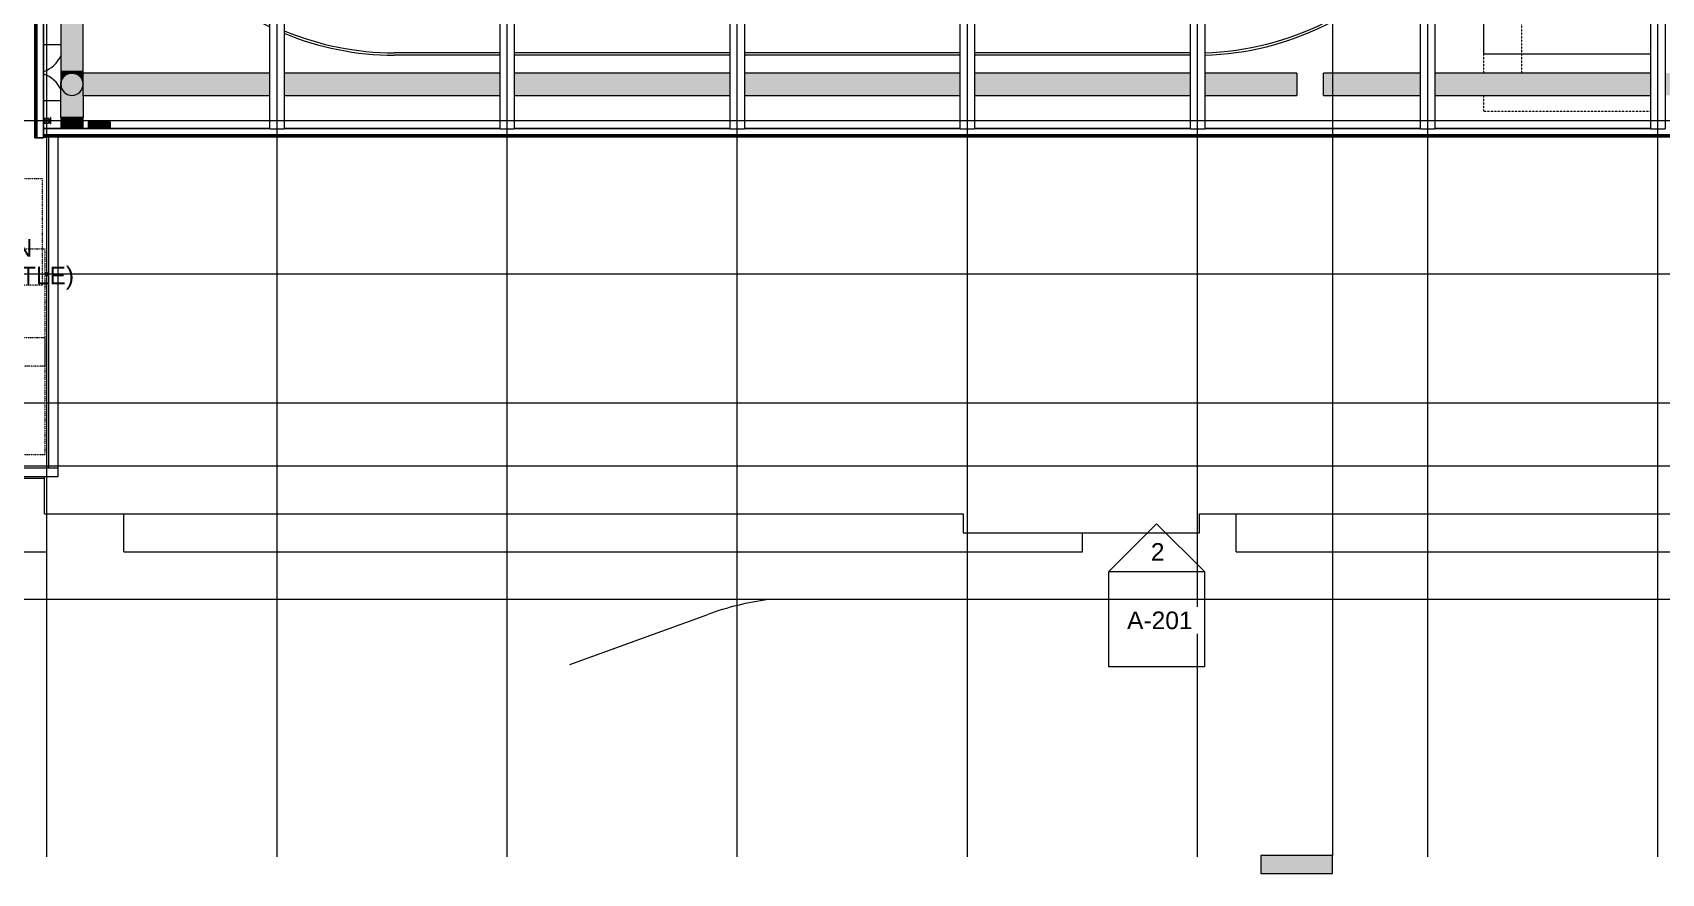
# Model space of a CAD drawing. Header units: inches. Extents: x 21795 to 34527, y -23296 to -20170.
# Drawn here: x 29035 to 31084, y -23296 to -22239 of the extents above; entities that cross this region are included whole.
import ezdxf

# ---------------------------------------------------------------- set-up
doc = ezdxf.new("R2010")
doc.units = ezdxf.units.IN
doc.header["$MEASUREMENT"] = 0
for name, pattern in [('Dash 1_16_', [0.125, 0.0625, -0.0625]), ('Dash dot', [0.625, 0.25, -0.1875, 0, -0.1875]), ('Grid Line 1_2_', [0.875, 0.5, -0.125, 0.125, -0.125])]:
    doc.linetypes.add(name, pattern=pattern)
for name, color, linetype, lineweight in [('A-DOOR', 31, 'Continuous', 9), ('A-FLOR', 192, 'Continuous', 9), ('A-FLOR-CLRS', 90, 'Dash 1_16_', 9), ('A-FLOR-HRAL', 11, 'Continuous', 9), ('A-GLAZ-CWMG', 51, 'Continuous', 9), ('A-ROOF', 132, 'Continuous', 9), ('A-WALL', 113, 'Continuous', 9), ('A-WALL-PATT', 111, 'Continuous', 25), ('C-BLDG-PADS', 91, 'Continuous', 9), ('C-TOPO', 7, 'Continuous', 9), ('Conc', 7, 'Continuous', 9), ('EOP-PR', 4, 'Continuous', 9), ('G-ANNO-SYMB', 111, 'Continuous', 9), ('L-SITE-WALL', 31, 'Continuous', 9), ('M-EQPM', 50, 'Continuous', 9), ('M-EQPM-IDEN', 50, 'Continuous', 9), ('M-HVAC-DUCT', 70, 'Continuous', 9), ('S-BEAM', 12, 'Continuous', 9), ('S-COLS', 52, 'Continuous', 9), ('S-GRID', 1, 'Continuous', 9)]:
    doc.layers.add(name, color=color, linetype=linetype, lineweight=lineweight)
doc.styles.add('Arial', font='arial.ttf', dxfattribs={"height": 22.129491})

# ---------------------------------------------------------------- blocks, each defined once
blk = doc.blocks.new('Family7 - Family7-772884-Roof Low')
at = {"layer": 'S-BEAM'}
for p, q in [((23076.9, -22360.2), (23076.9, -21129.5)), ((23076.9, -21129.5), (23094.9, -21129.5)), ((23094.9, -21129.5), (23094.9, -22360.2)), ((23076.9, -22360.2), (23094.9, -22360.2))]:
    blk.add_line(p, q, dxfattribs=at)
blk = doc.blocks.new('Girt_Z - 8_D-904143-Roof Low')
at = {"layer": 'S-BEAM'}
for p, q in [((23076.9, -22360.1), (22792.1, -22360.1)), ((22792.1, -22367.4), (26260.9, -22367.4)), ((22792.1, -22367.5), (26260.9, -22367.5)), ((22792.1, -22368.1), (26260.9, -22368.1)), ((23366.4, -22360.1), (23094.9, -22360.1)), ((23655.9, -22360.1), (23384.4, -22360.1)), ((23945.4, -22360.1), (23673.9, -22360.1)), ((24234.9, -22360.1), (23963.4, -22360.1)), ((24524.4, -22360.1), (24252.9, -22360.1)), ((24813.9, -22360.1), (24542.4, -22360.1))]:
    blk.add_line(p, q, dxfattribs=at)
blk = doc.blocks.new('Rectangular Mullion - Profile_Polycarbonate_Lower-934492-Roof Low')
at = {"layer": 'A-GLAZ-CWMG'}
for p, q in [((22796.3, -22368.7), (22796.3, -22368.3)), ((22796.3, -22368.3), (26278.3, -22368.3)), ((22796.3, -22370.2), (22796.3, -22368.7)), ((22796.3, -22368.7), (26278.3, -22368.7)), ((22796.3, -22370.4), (22796.3, -22370.3)), ((22796.3, -22370.3), (22798.8, -22370.3)), ((22796.3, -22370.4), (22798.8, -22370.4)), ((22810, -22370.3), (25672.8, -22370.3)), ((22810, -22370.4), (25672.8, -22370.4))]:
    blk.add_line(p, q, dxfattribs=at)
blk = doc.blocks.new('Rectangular Mullion - Profile_Polycarbonate_Upper and left-750942-Roof Low')
at = {"layer": 'A-GLAZ-CWMG', "lineweight": 13}
for p, q in [((-3.622, 1.141125), (0, 1.141125)), ((-3.622, 0.787125), (-3.622, 1.141125)), ((-3.372, 0.787125), (-3.622, 0.787125)), ((-0.0625, 1.078625), (-3.5595, 1.078625)), ((-3.5595, 1.078625), (-3.5595, 0.849625)), ((-3.5595, 0.849625), (-3.372, 0.849625)), ((-3.372, 0.849625), (-3.372, 0.787125)), ((-0.0625, -0.922375), (-0.0625, 1.078625)), ((0, 1.141125), (0, -0.984875)), ((-2.834, -0.984875), (-2.834, -0.859875)), ((-2.834, -0.859875), (-2.7715, -0.859875)), ((0, -0.984875), (-2.834, -0.984875)), ((-2.7715, -0.859875), (-2.7715, -0.922375)), ((-2.7715, -0.922375), (-0.0625, -0.922375))]:
    blk.add_line(p, q, dxfattribs=at)
blk = doc.blocks.new('HSS-Round Hollow Structural Section-Column - HSS4X0_220-947151-Roof Low')
at = {"layer": 'S-COLS'}
for radius, start, end in [(2, 0, 180), (2, 180, 0), (1.8, 0, 180), (1.8, 180, 0)]:
    blk.add_arc((0, 0), radius, start, end, dxfattribs=at)
blk = doc.blocks.new('HSS-Hollow Structural Section-Column - HSS6X6X1_4-806947-Roof Low')
at = {"layer": 'S-COLS'}
for p, q in [((-3, 0.1), (-3, 2.5)), ((-2.8, 2.5), (-2.8, 0.1)), ((-2.5, 3), (2.5, 3)), ((2.5, 2.8), (-2.5, 2.8)), ((2.8, 0.1), (2.8, 2.5)), ((3, 2.5), (3, 0.1)), ((-3, -2.5), (-3, -0.1)), ((-2.8, -0.1), (-2.8, -2.5)), ((-2.5, -2.8), (2.5, -2.8)), ((2.5, -3), (-2.5, -3)), ((2.8, -2.5), (2.8, -0.1)), ((3, -0.1), (3, -2.5))]:
    blk.add_line(p, q, dxfattribs=at)
for centre, radius, start, end in [((-2.5, 2.5), 0.466, 90, 180), ((-2.5, 2.5), 0.233, 90, 180), ((2.5, 2.5), 0.466, 360, 90), ((2.5, 2.5), 0.233, 0, 90), ((-2.5, -2.5), 0.466, 180, 270), ((-2.5, -2.5), 0.233, 180, 270), ((2.5, -2.5), 0.466, 270, 360), ((2.5, -2.5), 0.233, 270, 360)]:
    blk.add_arc(centre, radius, start, end, dxfattribs=at)
blk = doc.blocks.new('Door_Single_Storefront - one-815663-Roof Low')
at = {"layer": 'A-DOOR'}
blk.add_line((-17.6, -32.4), (-17.6, -10.6), dxfattribs=at)
blk.add_arc((-17.6, 0), 35.2, 292.9974, 342.3414, dxfattribs=at)
blk = doc.blocks.new('Door_Single_Storefront - one-824383-Roof Low')
at = {"layer": 'A-DOOR'}
blk.add_line((-17.6, 32.4), (-17.6, 10.6), dxfattribs=at)
blk.add_arc((-17.6, 0), 35.2, 17.6586, 67.0157, dxfattribs=at)
blk = doc.blocks.new('Carrier_48TC_Standard_Efficiency_Gas_Heat_Electric_Cooling_Packaged_Rooftop_Unit_3_to_15_nominal_tons - 15 ton 48TC__16-873539-Roof Low')
at = {"layer": 'M-EQPM', "linetype": 'Dash dot'}
for p, q in [((-105.9, -79.7), (-105.9, 67.7)), ((-105.9, 67.7), (93.9, 67.7)), ((93.9, 67.7), (93.9, -79.7)), ((93.9, -79.7), (-105.9, -79.7))]:
    blk.add_line(p, q, dxfattribs=at)
at = {"layer": 'M-EQPM'}
for p, q in [((57.9, 31.7), (-57.9, 31.7)), ((-57.9, 31.7), (-57.9, -31.7)), ((57.9, -31.7), (57.9, 31.7)), ((58.1, 27.3), (57.9, 27.3)), ((58.1, 27.3), (58.1, 15.4)), ((57.9, 15.4), (58.1, 15.4)), ((58.1, 10.3), (57.9, 10.3)), ((57.9, 9.3), (58.1, 9.3)), ((58.1, 6.7), (57.9, 6.7)), ((58.1, 9.3), (58.1, 10.3)), ((58.1, 10.3), (58.1, 9.3)), ((58.1, 6.7), (58.1, -25.1)), ((-57.9, -31.7), (57.9, -31.7)), ((57.9, -25.1), (58.1, -25.1))]:
    blk.add_line(p, q, dxfattribs=at)
for centre, radius in [((-44.9, 19.7), 11), ((-44.9, 19.7), 8.25), ((-44.9, 19.7), 5.5), ((-44.9, 19.7), 2.75), ((-32.9, 0), 11), ((-32.9, 0), 8.25), ((-32.9, 0), 5.5), ((-32.9, 0), 2.75), ((-44.9, -19.7), 11), ((-44.9, -19.7), 8.25), ((-44.9, -19.7), 5.5), ((-44.9, -19.7), 2.75)]:
    blk.add_circle(centre, radius, dxfattribs=at)
blk = doc.blocks.new('Carrier_48TC_Standard_Efficiency_Gas_Heat_Electric_Cooling_Packaged_Rooftop_Unit_3_to_15_nominal_tons - 5 ton 48TC__06-873527-Roof Low')
at = {"layer": 'M-EQPM', "linetype": 'Dash dot'}
for p, q in [((-85.2, -70), (-85.2, 64)), ((-85.2, 64), (73.2, 64)), ((73.2, 64), (73.2, -70)), ((73.2, -70), (-85.2, -70))]:
    blk.add_line(p, q, dxfattribs=at)
at = {"layer": 'M-EQPM'}
for p, q in [((37.2, 22), (-37.2, 22)), ((-37.2, 22), (-37.2, -22)), ((37.2, -22), (37.2, 22)), ((37.3, 19.7), (37.2, 19.7)), ((37.2, 9.2), (37.3, 9.2)), ((37.3, 5.3), (37.2, 5.3)), ((37.2, 4.2), (37.3, 4.2)), ((37.3, 1.4), (37.2, 1.4)), ((37.3, 19.7), (37.3, 9.2)), ((37.3, 4.2), (37.3, 5.3)), ((37.3, 5.3), (37.3, 4.2)), ((37.3, 1.4), (37.3, -15.4)), ((37.2, -15.4), (37.3, -15.4)), ((-37.2, -22), (37.2, -22))]:
    blk.add_line(p, q, dxfattribs=at)
for radius in [13, 9.75, 6.5, 3.25]:
    blk.add_circle((-23.2, 8), radius, dxfattribs=at)
blk = doc.blocks.new('Round Elbow - 1_5 D-V6-Roof Low')
at = {"layer": 'M-HVAC-DUCT'}
for points in [[(22820.9, -22346.1), (22827.9, -22346.1), (22827.9, -22318.1), (22825.5, -22317.8), (22823.1, -22317.2), (22820.9, -22316.2), (22818.9, -22314.8), (22817.2, -22313.1), (22815.6, -22310.6), (22814.7, -22308.8), (22814.1, -22306.5), (22813.9, -22305), (22813.9, -22346.1), (22818.9, -22346.1)], [(22840, -22346.1), (22841.9, -22346.1), (22841.9, -22304.1), (22841.7, -22306.6), (22840.9, -22309.1), (22839.8, -22311.4), (22838.2, -22313.5), (22836.3, -22315.2), (22834.1, -22316.6), (22831.7, -22317.5), (22829.2, -22318), (22827.9, -22318.1), (22827.9, -22346.1), (22839, -22346.1)]]:
    blk.add_hatch(color=256, dxfattribs=at).paths.add_polyline_path(points, flags=0)
for p, q in [((22820.1, -22292.4), (22820.2, -22292.3)), ((22820.9, -22291.9), (22821.1, -22291.8)), ((22823.7, -22290.7), (22823.8, -22290.7)), ((22824.7, -22290.4), (22824.8, -22290.4)), ((22825.7, -22290.2), (22825.8, -22290.2)), ((22826.8, -22290.1), (22826.9, -22290.1)), ((22831, -22290.4), (22831.1, -22290.4)), ((22832, -22290.7), (22832.1, -22290.7)), ((22832.9, -22291), (22833.1, -22291.1)), ((22835.5, -22292.3), (22835.7, -22292.4)), ((22813.9, -22303.4), (22813.9, -22303.2)), ((22814, -22302.7), (22814, -22302.5)), ((22814.2, -22301.1), (22814.2, -22300.9)), ((22814.9, -22298.9), (22814.9, -22298.7)), ((22815.5, -22297.5), (22815.6, -22297.3)), ((22816.4, -22296.1), (22816.5, -22295.9)), ((22817.4, -22294.7), (22817.6, -22294.6)), ((22818.7, -22293.5), (22818.8, -22293.4)), ((22837.6, -22294), (22837.8, -22294.1)), ((22838.8, -22295.3), (22838.9, -22295.4)), ((22839.8, -22296.6), (22839.9, -22296.8)), ((22840.5, -22298), (22840.6, -22298.2)), ((22840.8, -22298.7), (22840.9, -22298.9)), ((22841.3, -22300.2), (22841.4, -22300.4)), ((22841.8, -22302.4), (22841.8, -22302.6)), ((22827.9, -22346.1), (22813.9, -22346.1)), ((22841.9, -22346.1), (22827.9, -22346.1))]:
    blk.add_line(p, q, dxfattribs=at)
at = {"layer": 'M-HVAC-DUCT', "flags": 128}
for points in [[(22813.9, -22346.1), (22813.9, -22344.4), (22813.9, -22342.7), (22813.9, -22341), (22813.9, -22339.4), (22813.9, -22337.7), (22813.9, -22336.1), (22813.9, -22334.4), (22813.9, -22332.8), (22813.9, -22331.3), (22813.9, -22329.7), (22813.9, -22328.2), (22813.9, -22326.7), (22813.9, -22325.2), (22813.9, -22323.7), (22813.9, -22322.3), (22813.9, -22321), (22813.9, -22319.6), (22813.9, -22318.4), (22813.9, -22317.1), (22813.9, -22315.9), (22813.9, -22314.8), (22813.9, -22313.7), (22813.9, -22312.6), (22813.9, -22311.6), (22813.9, -22310.7), (22813.9, -22309.8), (22813.9, -22309), (22813.9, -22308.2), (22813.9, -22307.5), (22813.9, -22306.9), (22813.9, -22306.3), (22813.9, -22305.8), (22813.9, -22305.4), (22813.9, -22305), (22813.9, -22304.7), (22813.9, -22304.4), (22813.9, -22304.2), (22813.9, -22304.1), (22813.9, -22304.1)], [(22841.9, -22318.1), (22841.9, -22319.3), (22841.9, -22320.6), (22841.9, -22322), (22841.9, -22323.4), (22841.9, -22324.8), (22841.9, -22326.3), (22841.9, -22327.8), (22841.9, -22329.3), (22841.9, -22330.8), (22841.9, -22332.4), (22841.9, -22334), (22841.9, -22335.6), (22841.9, -22337.3), (22841.9, -22338.9), (22841.9, -22340.6), (22841.9, -22342.2), (22841.9, -22343.9), (22841.9, -22345.6), (22841.9, -22346.1)]]:
    blk.add_lwpolyline(points, dxfattribs=at)
blk = doc.blocks.new('Round Tee - Standard-932865-Roof Low')
at = {"layer": 'M-HVAC-DUCT'}
for points in [[(22813.9, -22304.1), (22814, -22302.5), (22814.2, -22301), (22814.8, -22299.2), (22815.3, -22298), (22816, -22296.7), (22817.2, -22295), (22818.1, -22294.1), (22819.4, -22292.9), (22821, -22291.9), (22823, -22290.9), (22823.7, -22290.7), (22825.8, -22290.2), (22827.9, -22290.1), (22827.9, -22288.1), (22813.9, -22288.1), (22813.9, -22302.4)], [(22827.9, -22318.1), (22830.3, -22317.8), (22832.7, -22317.2), (22834.9, -22316.2), (22836.9, -22314.8), (22839, -22312.5), (22840, -22311.1), (22841, -22308.8), (22841.7, -22306.5), (22841.9, -22304.1), (22841.7, -22301.6), (22841, -22299.3), (22840, -22297.1), (22838.6, -22295.1), (22836.9, -22293.3), (22834.9, -22291.9), (22832.7, -22290.9), (22830.3, -22290.3), (22827.9, -22290.1), (22825.5, -22290.3), (22823.1, -22290.9), (22820.9, -22291.9), (22818.9, -22293.3), (22817.2, -22295.1), (22815.8, -22297.1), (22814.7, -22299.3), (22814.1, -22301.6), (22813.9, -22304.1), (22814.1, -22306.5), (22814.7, -22308.8), (22815.8, -22311.1), (22817.2, -22313.1), (22818.9, -22314.8), (22820.9, -22316.2), (22823.5, -22317.3), (22825.5, -22317.8)], [(22841.9, -22304.1), (22841.9, -22288.1), (22827.9, -22288.1), (22827.9, -22290.1), (22830, -22290.2), (22832, -22290.7), (22833.9, -22291.4), (22835.6, -22292.4), (22837, -22293.5), (22838.6, -22295.1), (22840.2, -22297.4), (22841.1, -22299.3), (22841.4, -22300.3), (22841.7, -22301.8), (22841.9, -22303.3)]]:
    blk.add_hatch(color=256, dxfattribs=at).paths.add_polyline_path(points, flags=0)
for p, q in [((22813.9, -22288.1), (22813.9, -22304.1)), ((22813.9, -22288.1), (22827.9, -22288.1)), ((22827.9, -22288.1), (22841.9, -22288.1)), ((22841.9, -22290.6), (22841.9, -22288.1))]:
    blk.add_line(p, q, dxfattribs=at)
for start, end in [(90, 180), (0, 90), (180, 270), (270, 0)]:
    blk.add_arc((22827.9, -22304.1), 14, start, end, dxfattribs=at)
for points, knots in [([(22818.9, -22293.3), (22819.1, -22293.1), (22819.7, -22292.7), (22820.3, -22292.2), (22820.8, -22292)], [0.61232584, 0.61232584, 0.61232584, 0.61232584, 0.64, 0.71186567, 0.71186567, 0.71186567, 0.71186567]), ([(22821, -22291.9), (22821.5, -22291.6), (22822.2, -22291.3), (22822.9, -22291), (22823, -22290.9)], [0.72, 0.72, 0.72, 0.72, 0.79, 0.81034841, 0.81034841, 0.81034841, 0.81034841]), ([(22823.2, -22290.9), (22823.5, -22290.7), (22824.2, -22290.5), (22825, -22290.3), (22825.3, -22290.3)], [0.81793387, 0.81793387, 0.81793387, 0.81793387, 0.86, 0.9037898, 0.9037898, 0.9037898, 0.9037898]), ([(22825.5, -22290.3), (22825.7, -22290.2), (22826.5, -22290.1), (22827.3, -22290.1), (22827.9, -22290.1)], [0.91117991, 0.91117991, 0.91117991, 0.91117991, 0.93, 1, 1, 1, 1]), ([(22827.9, -22290.1), (22828.2, -22290.1), (22829, -22290.1), (22829.7, -22290.2), (22830.2, -22290.2), (22830.2, -22290.3)], [0, 0, 0, 0, 0.04, 0.08, 0.08882009, 0.08882009, 0.08882009, 0.08882009]), ([(22830.4, -22290.3), (22831, -22290.4), (22831.7, -22290.6), (22832.4, -22290.8), (22832.6, -22290.9)], [0.0962102, 0.0962102, 0.0962102, 0.0962102, 0.16, 0.18206613, 0.18206613, 0.18206613, 0.18206613]), ([(22832.8, -22290.9), (22833.2, -22291.1), (22833.8, -22291.4), (22834.5, -22291.7), (22834.8, -22291.9)], [0.18965159, 0.18965159, 0.18965159, 0.18965159, 0.24, 0.28, 0.28, 0.28, 0.28]), ([(22834.9, -22292), (22835.2, -22292.1), (22835.8, -22292.5), (22836.4, -22293), (22836.8, -22293.3)], [0.28813433, 0.28813433, 0.28813433, 0.28813433, 0.32, 0.38767416, 0.38767416, 0.38767416, 0.38767416]), ([(22813.9, -22304.1), (22813.9, -22303.8), (22813.9, -22303.3), (22814, -22302.5), (22814, -22302), (22814.1, -22301.7), (22814.1, -22301.7)], [0, 0, 0, 0, 0.04, 0.08, 0.12, 0.1270697, 0.1270697, 0.1270697, 0.1270697]), ([(22814.1, -22301.6), (22814.1, -22301.4), (22814.3, -22300.7), (22814.5, -22300), (22814.7, -22299.4), (22814.7, -22299.3)], [0.1315171, 0.1315171, 0.1315171, 0.1315171, 0.16, 0.24, 0.2530068, 0.2530068, 0.2530068, 0.2530068]), ([(22814.8, -22299.2), (22814.9, -22298.8), (22815.2, -22298.1), (22815.5, -22297.4), (22815.7, -22297.1)], [0.2591316, 0.2591316, 0.2591316, 0.2591316, 0.32, 0.3758648, 0.3758648, 0.3758648, 0.3758648]), ([(22815.8, -22297), (22815.9, -22296.9), (22816.2, -22296.2), (22816.7, -22295.6), (22817.1, -22295.1)], [0.3824569, 0.3824569, 0.3824569, 0.3824569, 0.4, 0.4939297, 0.4939297, 0.4939297, 0.4939297]), ([(22817.2, -22295), (22817.5, -22294.7), (22818, -22294.1), (22818.6, -22293.6), (22818.9, -22293.4)], [0.5007498, 0.5007498, 0.5007498, 0.5007498, 0.56, 0.6069178, 0.6069178, 0.6069178, 0.6069178]), ([(22836.9, -22293.4), (22837, -22293.4), (22837.5, -22293.8), (22838, -22294.4), (22838.5, -22294.9), (22838.6, -22295)], [0.3930822, 0.3930822, 0.3930822, 0.3930822, 0.4, 0.48, 0.4992502, 0.4992502, 0.4992502, 0.4992502]), ([(22840, -22297.1), (22840.1, -22297.2), (22840.5, -22297.9), (22840.8, -22298.6), (22841.1, -22299.2)], [0.6241352, 0.6241352, 0.6241352, 0.6241352, 0.64, 0.7408684, 0.7408684, 0.7408684, 0.7408684]), ([(22841.1, -22299.3), (22841.2, -22299.8), (22841.5, -22300.5), (22841.6, -22301.3), (22841.6, -22301.6)], [0.7469932, 0.7469932, 0.7469932, 0.7469932, 0.82, 0.8684829, 0.8684829, 0.8684829, 0.8684829])]:
    blk.add_open_spline(points, degree=3, knots=knots, dxfattribs=at)
for points in [[(22838.7, -22295.1), (22839.2, -22295.7), (22839.6, -22296.3), (22840, -22297)], [(22841.7, -22301.6), (22841.8, -22302.4), (22841.9, -22303.2), (22841.9, -22304.1)]]:
    blk.add_open_spline(points, degree=3, dxfattribs=at)
blk = doc.blocks.new('Top Rail Type - Top Rail_Internal_-939601-Roof Low')
at = {"layer": 'A-FLOR-HRAL'}
for p, q in [((24604.9, -21134.4), (24601.9, -21134.4)), ((24601.9, -21134.4), (24601.9, -21906.1)), ((24604.9, -21134.4), (24604.9, -21906.1)), ((22871.7, -21906.1), (22871.7, -21584.1)), ((22874.8, -21906.1), (22874.8, -21584.1)), ((23366.4, -22264.5), (23233.3, -22264.5)), ((23366.4, -22267.6), (23233.3, -22267.6)), ((23655.9, -22264.5), (23384.4, -22264.5)), ((23655.9, -22267.6), (23384.4, -22267.6)), ((23945.4, -22264.5), (23673.9, -22264.5)), ((23945.4, -22267.6), (23673.9, -22267.6)), ((24234.9, -22264.5), (23963.4, -22264.5)), ((24234.9, -22267.6), (23963.4, -22267.6))]:
    blk.add_line(p, q, dxfattribs=at)
for centre, radius, start, end in [((23233.3, -21584.1), 361.5, 115.6418, 180), ((23233.3, -21584.1), 358.5, 115.8772, 180), ((23233.3, -21906.1), 361.5, 180, 244.3567), ((23233.3, -21906.1), 358.5, 180, 244.1236), ((24243.4, -21906.1), 361.5, 325.8366, 0), ((24243.4, -21906.1), 358.5, 326.5708, 0), ((24243.4, -21906.1), 358.5, 271.5196, 321.6435), ((24243.4, -21906.1), 361.5, 271.5068, 321.0172), ((23233.3, -21906.1), 358.5, 247.2869, 270), ((23233.3, -21906.1), 361.5, 247.4872, 270)]:
    blk.add_arc(centre, radius, start, end, dxfattribs=at)
blk = doc.blocks.new('Elevation - Detail Number-93309-Roof Low')
at = {"layer": 'G-ANNO-SYMB'}
for p, q in [((-0.25, -0.25), (-0.25, 0.25)), ((-0.25, 0.25), (0.25, 0.25)), ((0.25, 0.25), (0.25, -0.25)), ((0.25, -0.25), (-0.25, -0.25))]:
    blk.add_line(p, q, dxfattribs=at)
blk = doc.blocks.new('Elevation - Detail Number-93036-Roof Low')
at = {"layer": 'G-ANNO-SYMB'}
for p, q in [((0, 0.25), (-0.25, 0)), ((0.25, 0), (0, 0.25)), ((-0.25, 0), (0.25, 0))]:
    blk.add_line(p, q, dxfattribs=at)
blk = doc.blocks.new('Section - 3_32_ x 3_8_-18514-Roof Low')
at = {"layer": 'G-ANNO-SYMB'}
blk.add_hatch(color=256, dxfattribs=at).paths.add_polyline_path([(0, 0.375), (0, 0), (-0.09375, 0), (-0.09375, 0.375)], flags=0)
for p, q in [((0, 0.375), (-0.09375, 0.375)), ((-0.09375, 0.375), (-0.09375, 0)), ((0, 0), (0, 0.375)), ((-0.09375, 0), (0, 0))]:
    blk.add_line(p, q, dxfattribs=at)

msp = doc.modelspace()

# ---------------------------------------------------------------- hatches: boundary and pattern name
at = {"layer": 'A-WALL-PATT', "lineweight": 9}
h = msp.add_hatch(dxfattribs=at)
h.set_pattern_fill('FP_2', color=256, style=0, pattern_type=2)
h.set_pattern_definition([(0, (6256.24, 0), (0, 30), []), (90, (6256.24, 0), (-30, 2e-15), [])])
h.paths.add_polyline_path([(29038.8, -22371.4), (29039.8, -22371.4), (29039.8, -21293.7), (29038.8, -21293.7), (29038.8, -22356.1)], flags=0)
at = {"layer": 'M-HVAC-DUCT', "lineweight": 5}
for points in [[(29077.2, -22288.1), (29084.1, -22288.1), (29084.1, -21180.7), (29070.1, -21180.7), (29070.1, -22288.1), (29077.1, -22288.1)], [(29086, -22288.1), (29098.1, -22288.1), (29098.1, -21180.7), (29084.1, -21180.7), (29084.1, -22288.1), (29085.3, -22288.1)], [(29077.3, -22359.3), (29084.1, -22359.3), (29084.1, -22346.1), (29070.1, -22346.1), (29070.1, -22359.3), (29077.1, -22359.3)], [(29084.1, -22359.3), (29098.1, -22359.3), (29098.1, -22346.1), (29084.1, -22346.1), (29084.1, -22356.1)], [(29116.1, -22359.3), (29118.5, -22359.3), (29118.5, -22352.5), (29109.6, -22352.3), (29105.4, -22352.1), (29104.5, -22351.9), (29104.6, -22359.3), (29114.3, -22359.3)], [(29132.3, -22359.3), (29132.5, -22359.3), (29132.5, -22351.9), (29132.3, -22352), (29130.7, -22352.2), (29125.5, -22352.4), (29118.5, -22352.5), (29118.5, -22359.3), (29131.9, -22359.3)]]:
    msp.add_hatch(color=256, dxfattribs=at).paths.add_polyline_path(points, flags=0)
h = msp.add_hatch(color=256, dxfattribs=at)
h.paths.add_polyline_path([(30624.8, -22304.1), (30624.8, -22290.1), (30509.1, -22290.1), (30509.1, -22304.1), (30615.8, -22304.1)], flags=0)
h.paths.add_polyline_path([(30491.1, -22304.1), (30491.1, -22290.1), (30219.6, -22290.1), (30219.6, -22304.1), (30477.6, -22304.1)], flags=0)
h.paths.add_polyline_path([(30201.6, -22304.1), (30201.6, -22290.1), (29930.1, -22290.2), (29930.1, -22304.1), (30201.1, -22304.1)], flags=0)
h.paths.add_polyline_path([(29912.1, -22304.1), (29912.1, -22290.1), (29640.6, -22290.1), (29640.6, -22304.1), (29855.5, -22304.1)], flags=0)
h.paths.add_polyline_path([(29622.6, -22304.1), (29622.6, -22290.1), (29351.1, -22290.1), (29351.1, -22304.1), (29579, -22304.1)], flags=0)
h.paths.add_polyline_path([(29333.1, -22304.1), (29333.1, -22290.1), (29098.1, -22290.1), (29098.1, -22304.1), (29302.6, -22304.1)], flags=0)
h = msp.add_hatch(color=256, dxfattribs=at)
h.paths.add_polyline_path([(31956.6, -22304.1), (32056.6, -22304.1), (32056.6, -22290.1), (31956.6, -22290.1), (31956.6, -22301.8)], flags=0)
h.paths.add_polyline_path([(31938.6, -22304.1), (31938.6, -22290.1), (31667.1, -22290.1), (31667.1, -22304.1), (31929, -22304.1)], flags=0)
h.paths.add_polyline_path([(31649.1, -22304.1), (31649.1, -22290.1), (31377.6, -22290.2), (31377.6, -22304.1), (31514.3, -22304.1)], flags=0)
h.paths.add_polyline_path([(31359.6, -22304.1), (31359.6, -22290.1), (31088.1, -22290.1), (31088.1, -22304.1), (31237.9, -22304.1)], flags=0)
h.paths.add_polyline_path([(31070.1, -22304.1), (31070.1, -22290.1), (30798.6, -22290.1), (30798.6, -22304.1), (30961.4, -22304.1)], flags=0)
h.paths.add_polyline_path([(30780.6, -22304.1), (30780.6, -22290.1), (30658.6, -22290.1), (30658.6, -22304.1), (30684.9, -22304.1)], flags=0)
h = msp.add_hatch(color=256, dxfattribs=at)
h.paths.add_polyline_path([(29098.1, -22318.1), (29333.1, -22318.1), (29333.1, -22304.1), (29098.1, -22304.1), (29098.1, -22317.9)], flags=0)
h.paths.add_polyline_path([(30624.8, -22318.1), (30624.8, -22304.1), (30509.1, -22304.1), (30509.1, -22318.1), (30615.8, -22318.1)], flags=0)
h.paths.add_polyline_path([(30339.3, -22318.1), (30491.1, -22318), (30491.1, -22304.1), (30219.6, -22304.1), (30219.6, -22318.1), (30270.2, -22318.1)], flags=0)
h.paths.add_polyline_path([(29351.1, -22318.1), (29622.6, -22318.1), (29622.6, -22304.1), (29351.1, -22304.1), (29351.1, -22317.9)], flags=0)
h.paths.add_polyline_path([(30201.6, -22318.1), (30201.6, -22304.1), (29930.1, -22304.1), (29930.1, -22318.1), (30201.1, -22318.1)], flags=0)
h.paths.add_polyline_path([(29640.6, -22318.1), (29912.1, -22318), (29912.1, -22304.1), (29640.6, -22304.1), (29640.6, -22317.9)], flags=0)
h = msp.add_hatch(color=256, dxfattribs=at)
h.paths.add_polyline_path([(30658.6, -22318.1), (30780.6, -22318), (30780.6, -22304.1), (30658.6, -22304.1), (30658.6, -22317.8)], flags=0)
h.paths.add_polyline_path([(31377.6, -22318.1), (31649.1, -22318.1), (31649.1, -22304.1), (31377.6, -22304.1), (31377.6, -22317.9)], flags=0)
h.paths.add_polyline_path([(30798.6, -22318.1), (31070.1, -22318), (31070.1, -22304.1), (30798.6, -22304.1), (30798.6, -22318)], flags=0)
h.paths.add_polyline_path([(31667.1, -22318.1), (31938.6, -22318.1), (31938.6, -22304.1), (31667.1, -22304.1), (31667.1, -22317.9)], flags=0)
h.paths.add_polyline_path([(31359.6, -22318.1), (31359.6, -22304.1), (31088.1, -22304.1), (31088.1, -22318.1), (31237.9, -22318.1)], flags=0)
h.paths.add_polyline_path([(32056.6, -22318.1), (32056.6, -22304.1), (31956.6, -22304.1), (31956.6, -22318.1), (32032.7, -22318.1)], flags=0)
at = {"layer": 'M-HVAC-DUCT'}
msp.add_hatch(color=256, dxfattribs=at).paths.add_polyline_path([(29116.1, -22352.5), (29125.5, -22352.4), (29130.7, -22352.2), (29132.3, -22352), (29132.3, -22351.8), (29129.3, -22351.5), (29121, -22351.3), (29111.5, -22351.4), (29106.4, -22351.6), (29104.8, -22351.8), (29104.8, -22352), (29107.8, -22352.3), (29112.5, -22352.4)], flags=0)
at = {"layer": 'S-COLS'}
h = msp.add_hatch(dxfattribs=at)
h.set_pattern_fill('FP_1', color=256, style=0, pattern_type=2)
h.set_pattern_definition([(45, (6256.24, 0), (-23.758788, 23.758788), []), (45, (6256.24, 36), (-23.758788, 23.758788), [])])
h.paths.add_polyline_path([(29048.2, -22354), (29048.2, -22350.9), (29048.4, -22350.4), (29048.9, -22350.2), (29056.4, -22350.2), (29056.9, -22350.4), (29057.1, -22350.9), (29057.1, -22354), (29057.5, -22354), (29057.5, -22346.1), (29057.1, -22346.1), (29057.1, -22349.2), (29056.9, -22349.7), (29056.4, -22349.9), (29048.9, -22349.9), (29048.4, -22349.7), (29048.2, -22349.2), (29048.2, -22346.1), (29047.8, -22346.1), (29047.8, -22354)], flags=0)

# ---------------------------------------------------------------- linework, layer by layer
at = {"layer": 'A-FLOR'}
for p, q in [((30859.6, -21938.5), (30859.6, -22266.1)), ((30859.6, -22266.1), (31070.1, -22266.1))]:
    msp.add_line(p, q, dxfattribs=at)
at = {"layer": 'A-FLOR-CLRS'}
for p, q in [((30907.6, -21134.1), (30907.6, -22290.1)), ((30859.6, -21938.5), (30859.6, -22290.1)), ((30859.6, -22318.1), (30859.6, -22338.1)), ((30859.6, -22338.1), (31070.1, -22338.1))]:
    msp.add_line(p, q, dxfattribs=at)
at = {"layer": 'A-ROOF'}
for p, q in [((29048.9, -22369.5), (29048.4, -22369.5)), ((29052.5, -22369.5), (29049, -22369.5)), ((29049.6, -22369.5), (29049.6, -22368.7)), ((29049.6, -22844.3), (29049.6, -22797.9)), ((29049.6, -22844.3), (30205.4, -22844.3)), ((30205.4, -22844.3), (30205.4, -22868.3)), ((30502.6, -22868.3), (30502.6, -22844.3)), ((30502.6, -22844.3), (32234.1, -22844.3)), ((30205.4, -22868.3), (30502.6, -22868.3))]:
    msp.add_line(p, q, dxfattribs=at)
at = {"layer": 'A-WALL'}
for p, q in [((29038.8, -21293.7), (29038.8, -22371.4)), ((29039.8, -21293.7), (29039.8, -22371.4)), ((29047.8, -21293.7), (29047.8, -22371.4))]:
    msp.add_line(p, q, dxfattribs=at)
at = {"layer": 'A-WALL', "lineweight": 25}
for p, q in [((32538.1, -22368.7), (29049, -22368.7)), ((29049, -22368.7), (29049, -22370.2)), ((29049, -22370.2), (32538.1, -22370.2))]:
    msp.add_line(p, q, dxfattribs=at)
at = {"layer": 'C-BLDG-PADS'}
msp.add_line((28714.8, -22799.3), (29049.6, -22799.3), dxfattribs=at)
at = {"layer": 'C-TOPO'}
msp.add_line((28714.8, -22799.3), (29049.6, -22799.3), dxfattribs=at)
at = {"layer": 'Conc'}
for p, q in [((29052.5, -22892.1), (29052.5, -22844.3)), ((29149.3, -22892.1), (29149.3, -22844.3)), ((30548.5, -22892.1), (30548.5, -22844.3)), ((30355.3, -22892.1), (30355.3, -22868.3)), ((28313.8, -22892.1), (29052.5, -22892.1)), ((29149.3, -22892.1), (30355.3, -22892.1)), ((30548.5, -22892.1), (32237.3, -22892.1)), ((32541.7, -22952.1), (28196.7, -22952.1))]:
    msp.add_line(p, q, dxfattribs=at)
at = {"layer": 'EOP-PR'}
msp.add_line((29710.4, -23033.9), (29884.1, -22970.7), dxfattribs=at)
msp.add_arc((30007.2, -23309), 360, 97.5129, 110, dxfattribs=at)
at = {"layer": 'G-ANNO-SYMB'}
for p, q in [((30669.7, -20315.1), (30669.7, -23273.9)), ((32611.5, -22705), (28140.3, -22705))]:
    msp.add_line(p, q, dxfattribs=at)
at = {"layer": 'L-SITE-WALL', "lineweight": 25}
for p, q in [((29037.3, -21293.7), (29037.3, -22371.4)), ((29048.4, -22371.4), (29048.4, -21293.7)), ((29037.3, -22371.4), (29048.4, -22371.4))]:
    msp.add_line(p, q, dxfattribs=at)
at = {"layer": 'L-SITE-WALL'}
for p, q in [((29048.4, -22359.3), (29333.1, -22359.3)), ((29048.9, -22368.7), (29048.4, -22368.7)), ((29052.5, -22368.7), (29049, -22368.7)), ((29055, -22786.7), (29055, -22370.2)), ((29066.3, -22370.2), (29066.3, -22797.9)), ((29351.1, -22359.3), (29622.6, -22359.3)), ((29640.6, -22359.3), (29912.1, -22359.3)), ((29930.1, -22359.3), (30201.6, -22359.3)), ((30219.6, -22359.3), (30491.1, -22359.3)), ((30509.1, -22359.3), (30780.6, -22359.3)), ((30798.6, -22359.3), (31070.1, -22359.3)), ((29066.3, -22786.7), (28315.8, -22786.7)), ((29066.3, -22797.9), (28315.8, -22797.9))]:
    msp.add_line(p, q, dxfattribs=at)
at = {"layer": 'M-HVAC-DUCT'}
for p, q in [((29070.1, -21180.7), (29070.1, -22288.1)), ((29098.1, -22288.1), (29098.1, -21180.7)), ((29098.1, -22288.1), (29070.1, -22288.1)), ((29333.1, -22290.1), (29098.1, -22290.1)), ((29098.1, -22318.1), (29098.1, -22290.1)), ((29622.6, -22290.1), (29351.1, -22290.1)), ((29912.1, -22290.1), (29640.6, -22290.1)), ((30201.6, -22290.1), (29930.1, -22290.1)), ((30491.1, -22290.1), (30219.6, -22290.1)), ((30624.8, -22290.1), (30509.1, -22290.1)), ((30624.8, -22290.1), (30624.8, -22318.1)), ((30780.6, -22290.1), (30658.6, -22290.1)), ((30658.6, -22318.1), (30658.6, -22290.1)), ((31070.1, -22290.1), (30798.6, -22290.1)), ((29098.1, -22318.1), (29333.1, -22318.1)), ((29351.1, -22318.1), (29622.6, -22318.1)), ((29640.6, -22318.1), (29912.1, -22318.1)), ((29930.1, -22318.1), (30201.6, -22318.1)), ((30219.6, -22318.1), (30491.1, -22318.1)), ((30509.1, -22318.1), (30624.8, -22318.1)), ((30658.6, -22318.1), (30780.6, -22318.1)), ((30798.6, -22318.1), (31070.1, -22318.1)), ((29070.1, -22346.1), (29070.1, -22359.3)), ((29070.1, -22346.1), (29098.1, -22346.1)), ((29098.1, -22359.3), (29098.1, -22346.1)), ((29104.5, -22351.9), (29104.5, -22359.3)), ((29132.5, -22359.3), (29132.5, -22351.9))]:
    msp.add_line(p, q, dxfattribs=at)
for start_param, end_param in [(1.570796, 3.141593), (3.141593, 4.712389), (0, 1.570796), (4.712389, 6.283185)]:
    msp.add_ellipse((29118.5, -22351.9), major_axis=(14, 0), ratio=0.041631, start_param=start_param, end_param=end_param, dxfattribs=at)
at = {"layer": 'S-COLS', "lineweight": 15}
for p, q in [((29048.2, -22346.1), (29047.8, -22346.1)), ((29047.8, -22346.1), (29047.8, -22354)), ((29047.8, -22354), (29048.2, -22354)), ((29048.2, -22349.2), (29048.2, -22346.1)), ((29048.2, -22354), (29048.2, -22350.9)), ((29056.4, -22349.9), (29048.9, -22349.9)), ((29048.9, -22350.2), (29056.4, -22350.2)), ((29057.5, -22346.1), (29057.1, -22346.1)), ((29057.1, -22346.1), (29057.1, -22349.2)), ((29057.1, -22350.9), (29057.1, -22354)), ((29057.1, -22354), (29057.5, -22354)), ((29057.5, -22354), (29057.5, -22346.1))]:
    msp.add_line(p, q, dxfattribs=at)
for centre, start, end in [((29048.9, -22349.2), 180, 270), ((29048.9, -22350.9), 90, 180), ((29056.4, -22349.2), 270, 0), ((29056.4, -22350.9), 0, 90)]:
    msp.add_arc(centre, 0.691, start, end, dxfattribs=at)
at = {"layer": 'S-GRID', "linetype": 'Grid Line 1_2_'}
for p, q in [((29052.6, -23275.7), (29052.6, -20313.2)), ((29342.1, -23275.7), (29342.1, -20313.2)), ((29631.6, -23275.7), (29631.6, -20313.2)), ((29921.1, -23275.7), (29921.1, -20313.2)), ((30210.6, -23275.7), (30210.6, -20313.2)), ((30500.1, -23275.7), (30500.1, -20313.2)), ((30789.6, -23275.7), (30789.6, -20313.2)), ((31079.1, -23275.7), (31079.1, -20313.2)), ((32861.9, -22350.1), (27954.8, -22350.1)), ((32861.9, -22543.1), (27954.8, -22543.1)), ((32861.9, -22784.3), (27954.8, -22784.3))]:
    msp.add_line(p, q, dxfattribs=at)

# ---------------------------------------------------------------- block references
at = {"layer": 'A-DOOR'}
for name, p, rotation in [('Door_Single_Storefront - one-824383-Roof Low', (29037.8, -22272.1), 269.9999999999933), ('Door_Single_Storefront - one-815663-Roof Low', (29037.8, -22307.3), 89.99999999999329)]:
    msp.add_blockref(name, p, dxfattribs=dict(at, rotation=rotation))
at = {"layer": 'A-FLOR-HRAL'}
msp.add_blockref('Top Rail Type - Top Rail_Internal_-939601-Roof Low', (6256.2, 0), dxfattribs=at)
at = {"layer": 'A-GLAZ-CWMG', "extrusion": (0, 0, -1)}
msp.add_blockref('Rectangular Mullion - Profile_Polycarbonate_Upper and left-750942-Roof Low', (-29048.9, -22369.5), dxfattribs=at)
at = {"layer": 'A-GLAZ-CWMG'}
msp.add_blockref('Rectangular Mullion - Profile_Polycarbonate_Lower-934492-Roof Low', (6256.2, 0), dxfattribs=at)
at = {"layer": 'G-ANNO-SYMB', "xscale": 239.9999999999998, "yscale": 239.9999999999998, "zscale": 239.9999999999998}
for name, p in [('Elevation - Detail Number-93036-Roof Low', (30448.6, -22916.7)), ('Elevation - Detail Number-93309-Roof Low', (30448.6, -22976.7))]:
    msp.add_blockref(name, p, dxfattribs=at)
at = {"layer": 'G-ANNO-SYMB', "xscale": 239.9999999999998, "yscale": 239.9999999999998, "zscale": 239.9999999999998, "rotation": 89.99999999999947}
msp.add_blockref('Section - 3_32_ x 3_8_-18514-Roof Low', (30669.7, -23273.9), dxfattribs=at)
at = {"layer": 'M-EQPM', "rotation": 180}
for name, p in [('Carrier_48TC_Standard_Efficiency_Gas_Heat_Electric_Cooling_Packaged_Rooftop_Unit_3_to_15_nominal_tons - 5 ton 48TC__06-873527-Roof Low', (28961.3, -22492.7)), ('Carrier_48TC_Standard_Efficiency_Gas_Heat_Electric_Cooling_Packaged_Rooftop_Unit_3_to_15_nominal_tons - 15 ton 48TC__16-873539-Roof Low', (28944, -22590.8)), ('Carrier_48TC_Standard_Efficiency_Gas_Heat_Electric_Cooling_Packaged_Rooftop_Unit_3_to_15_nominal_tons - 15 ton 48TC__16-873539-Roof Low', (28944, -22702.2))]:
    msp.add_blockref(name, p, dxfattribs=at)
at = {"layer": 'M-HVAC-DUCT'}
for name in ['Round Tee - Standard-932865-Roof Low', 'Round Elbow - 1_5 D-V6-Roof Low']:
    msp.add_blockref(name, (6256.2, 0), dxfattribs=at)
at = {"layer": 'S-BEAM'}
for name, p in [('Family7 - Family7-772884-Roof Low', (6256.2, 0)), ('Family7 - Family7-772884-Roof Low', (6545.7, 0)), ('Family7 - Family7-772884-Roof Low', (6835.2, 0)), ('Family7 - Family7-772884-Roof Low', (7124.7, 0)), ('Family7 - Family7-772884-Roof Low', (7414.2, 0)), ('Family7 - Family7-772884-Roof Low', (7703.7, 0)), ('Family7 - Family7-772884-Roof Low', (7993.2, 0)), ('Girt_Z - 8_D-904143-Roof Low', (6256.2, 0))]:
    msp.add_blockref(name, p, dxfattribs=at)
at = {"layer": 'S-COLS', "rotation": 180}
for name, p in [('HSS-Hollow Structural Section-Column - HSS6X6X1_4-806947-Roof Low', (29052.6, -22350.1)), ('HSS-Round Hollow Structural Section-Column - HSS4X0_220-947151-Roof Low', (29052.6, -22543.1))]:
    msp.add_blockref(name, p, dxfattribs=at)

# ---------------------------------------------------------------- texts
at = {"layer": 'M-EQPM-IDEN', "insert": (29001.8, -22464.3), "char_height": 22.13, "width": 201.96, "attachment_point": 2, "line_spacing_factor": 0.938532, "style": 'Arial'}
msp.add_mtext('5\\PTON\\P(WRESTLE)', dxfattribs=at)

# ---------------------------------------------------------------- next in the draw order: texts
at = {"layer": 'G-ANNO-SYMB', "attachment_point": 2, "line_spacing_factor": 0.938532, "style": 'Arial', "bg_fill": 3, "box_fill_scale": 1.25, "bg_fill_color": 0, "bg_fill_transparency": 0}
for s, insert, char_height, width in [('2', (30449.9, -22881.1), 22.1, 20.52), ('A-201', (30452.6, -22967.1), 22.13, 98.28)]:
    msp.add_mtext(s, dxfattribs=dict(at, insert=insert, char_height=char_height, width=width))

doc.saveas('drawing.dxf')
